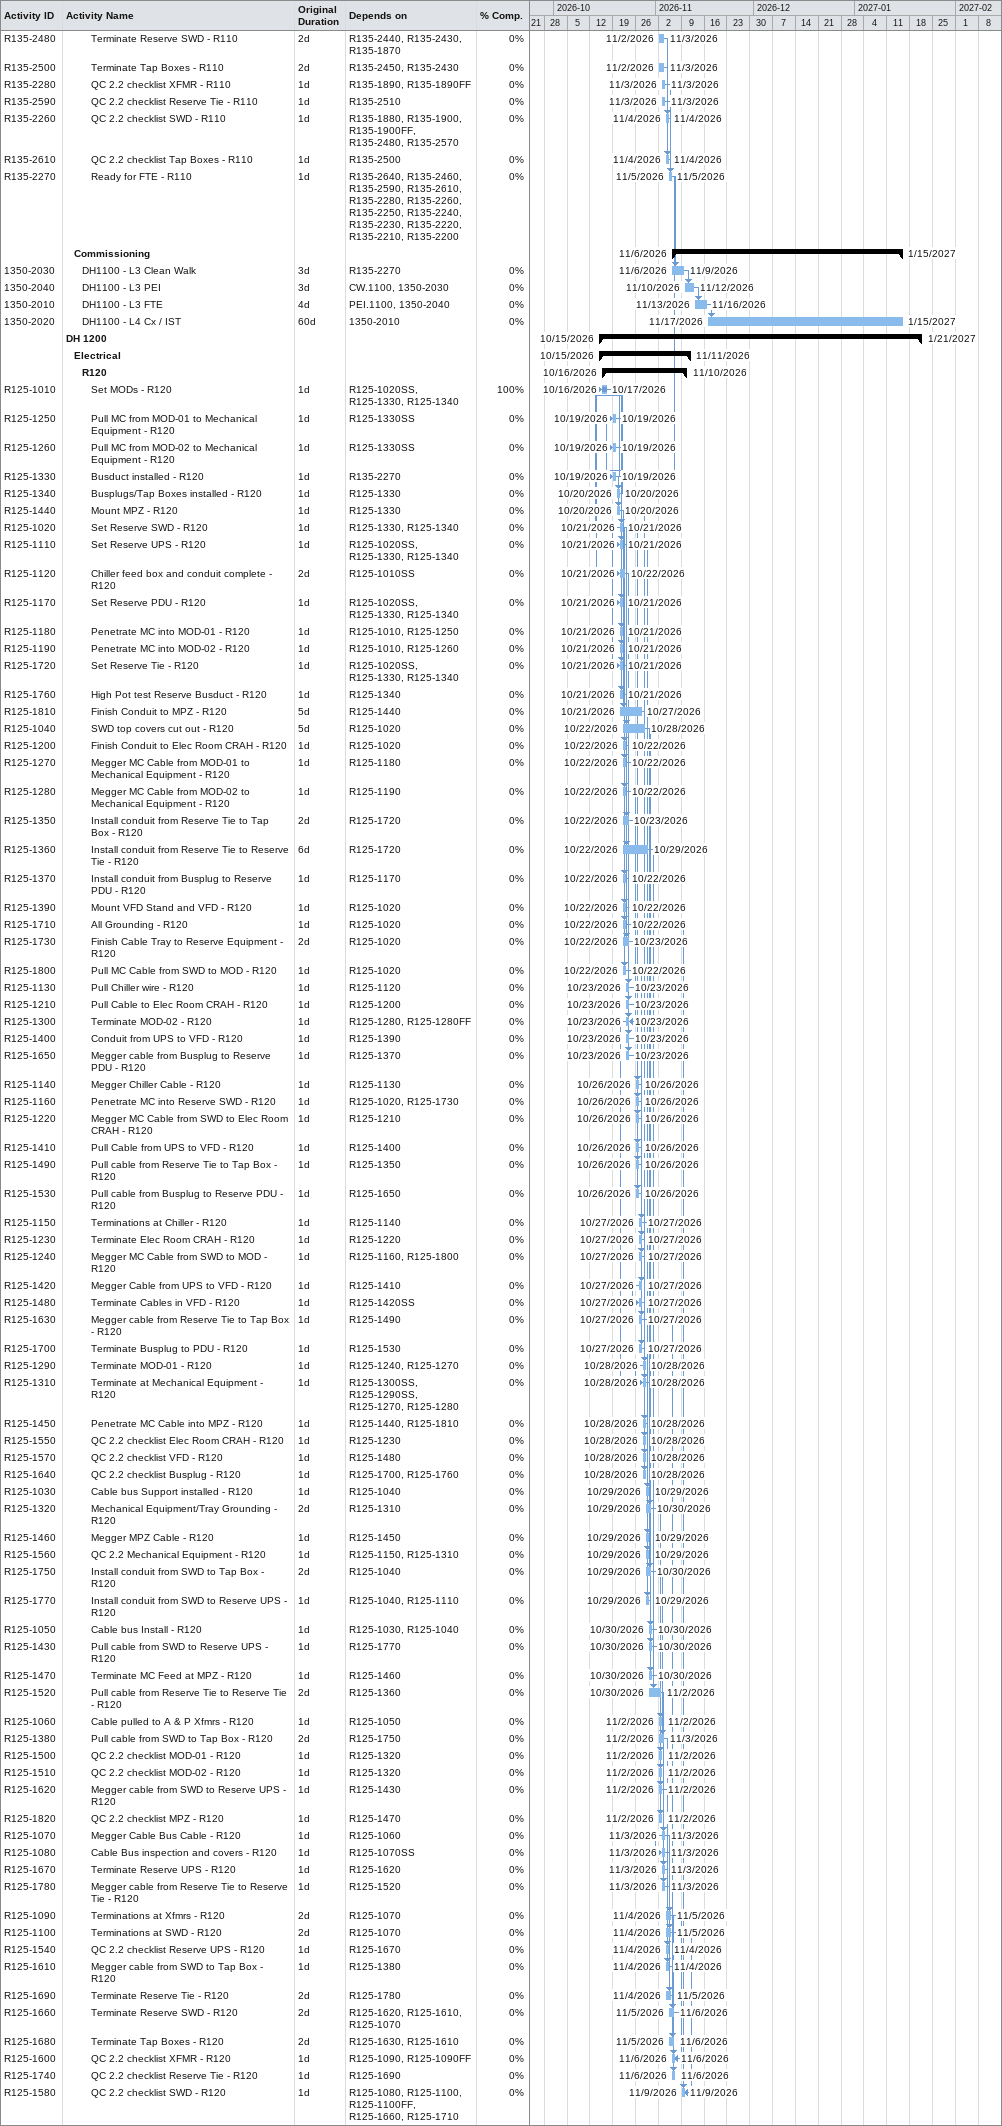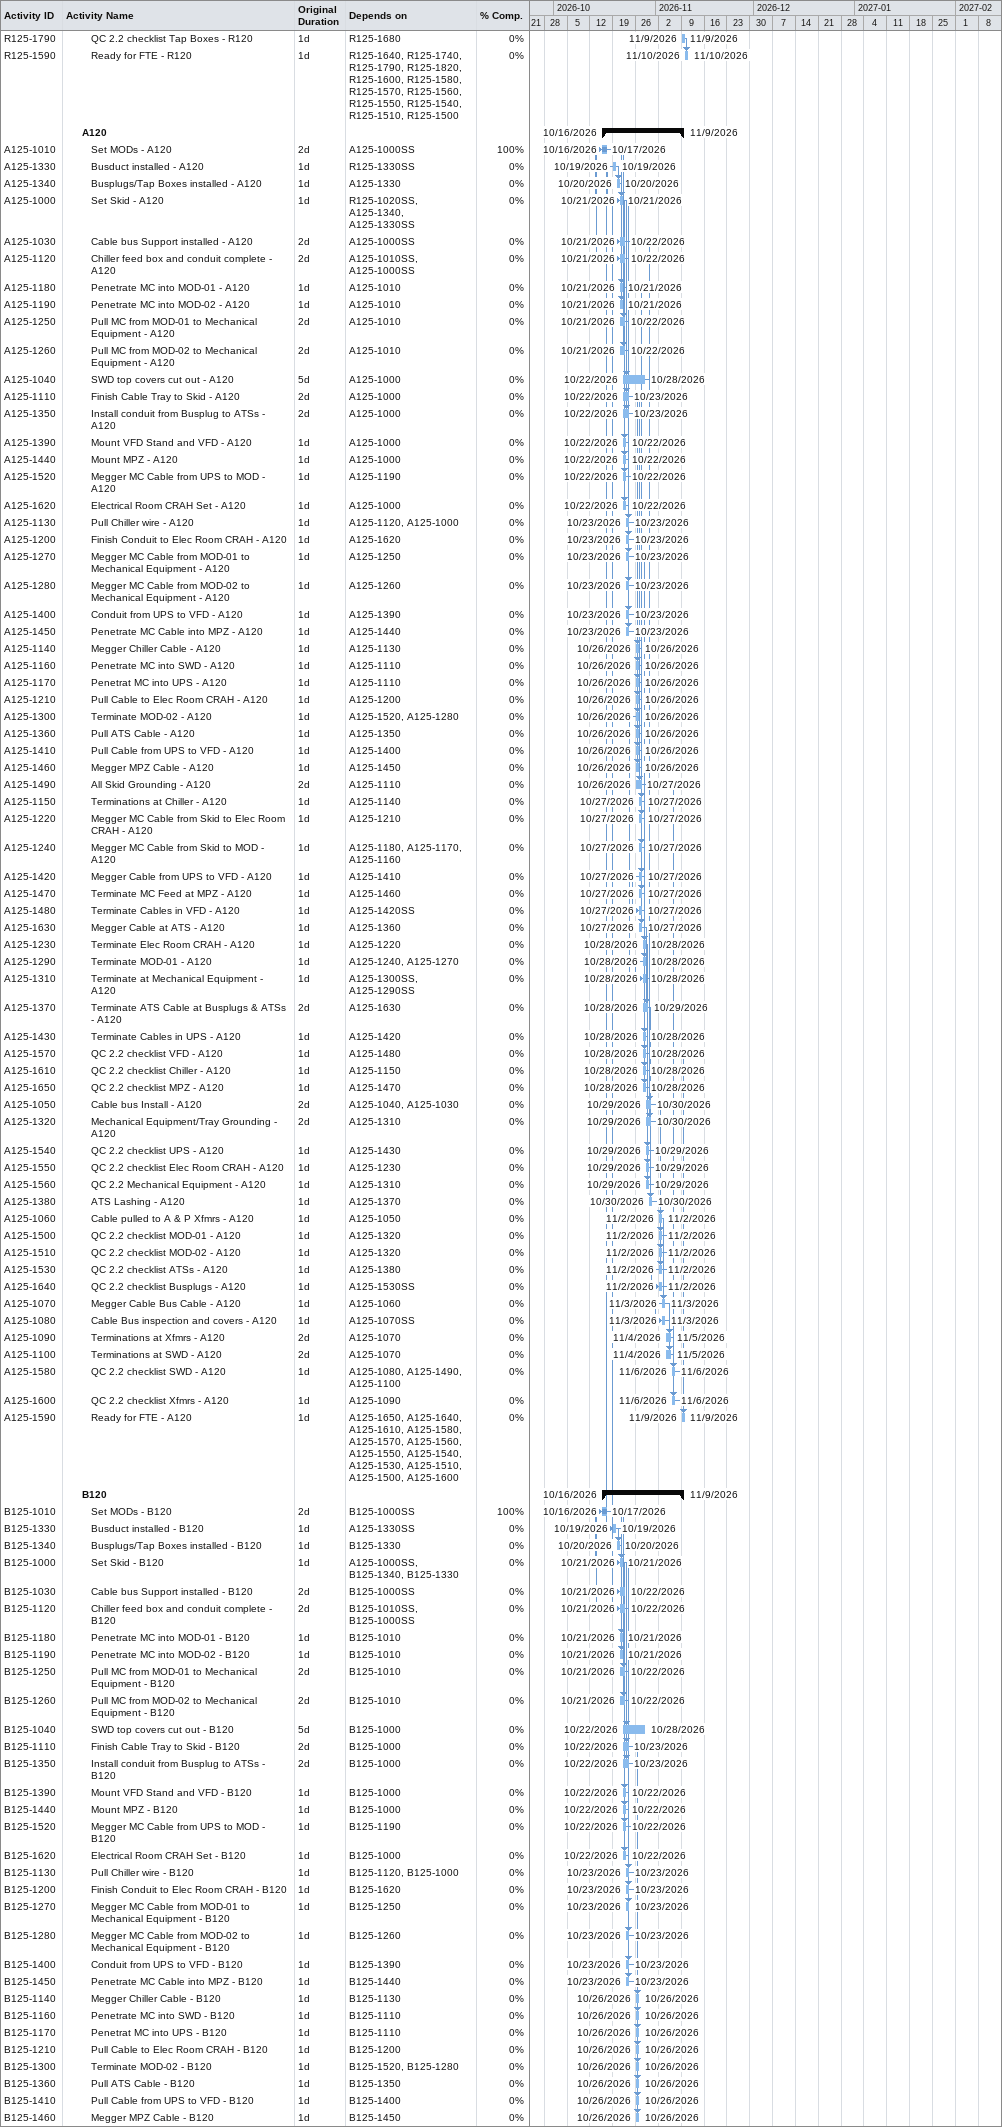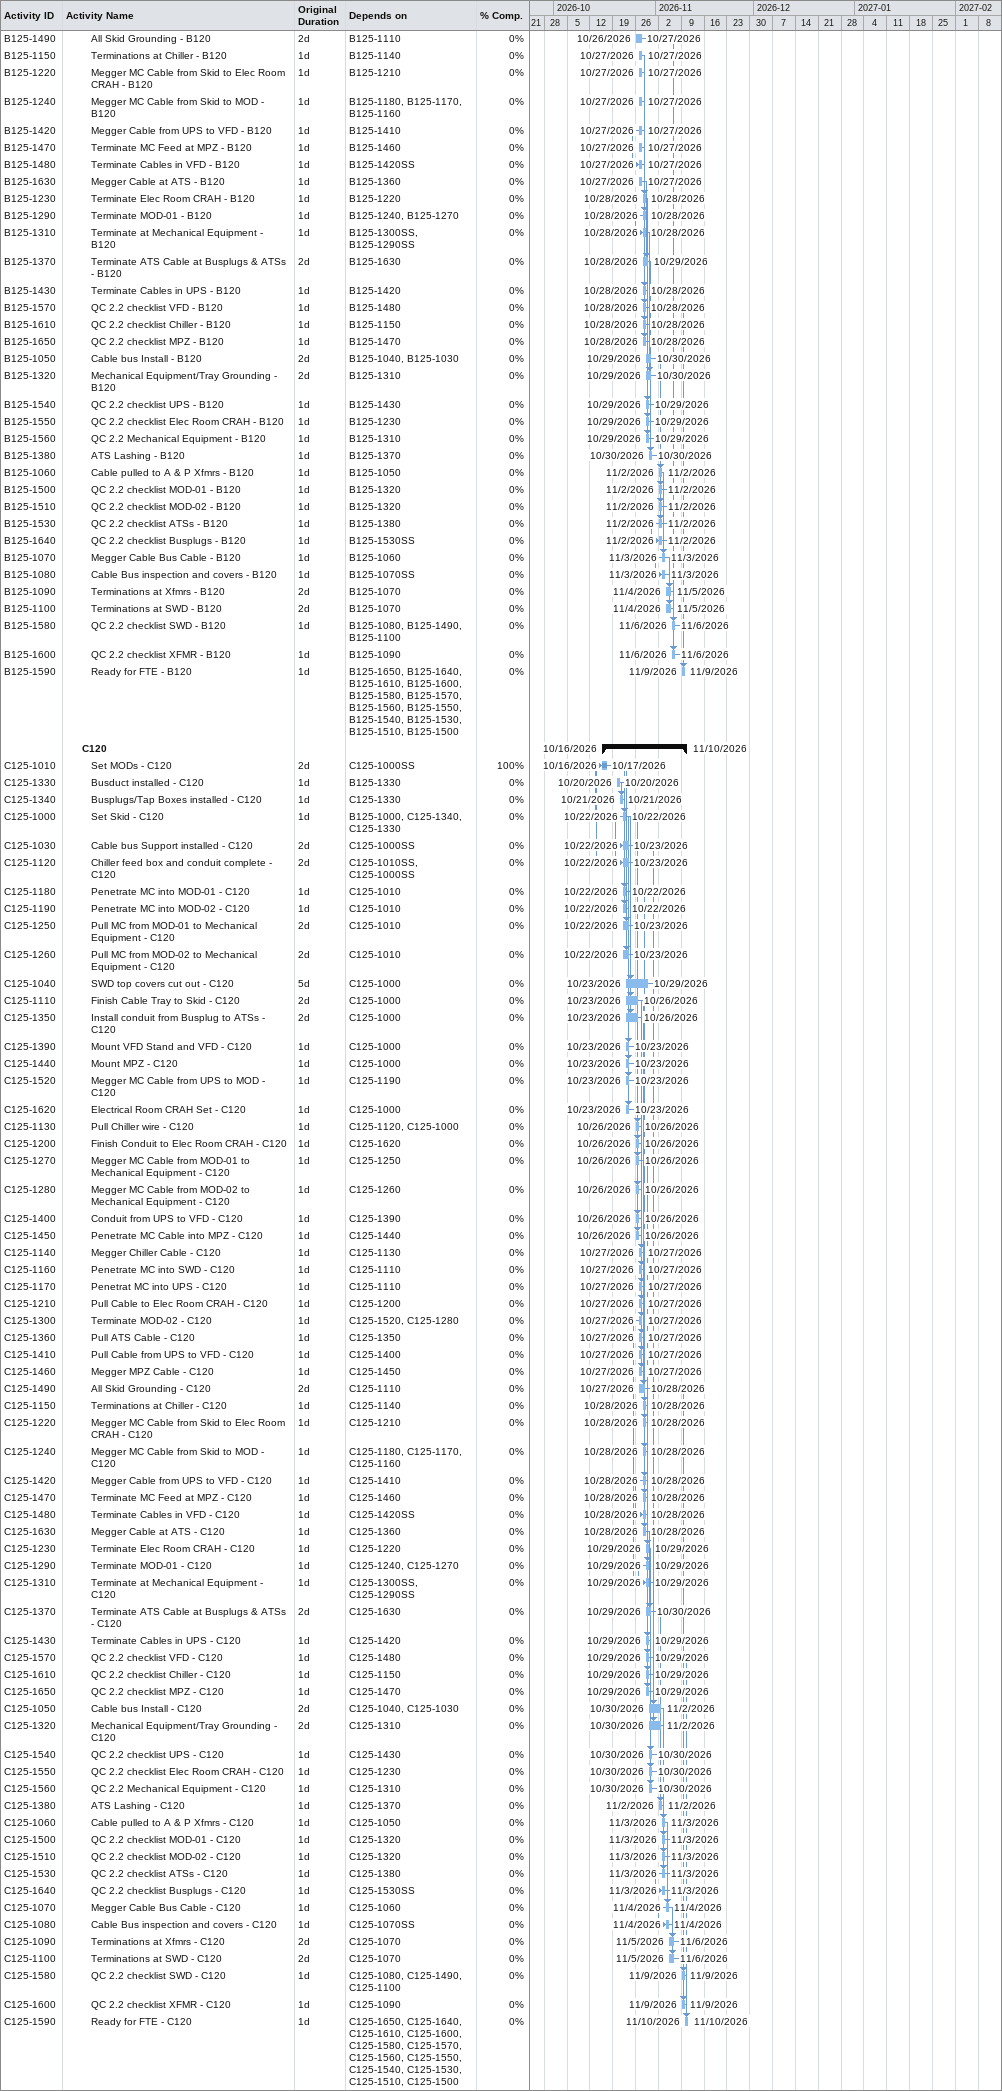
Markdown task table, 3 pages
| ID | Level | Task | Original duration | Start | Finish | Predecessors | % complete |
|---|---|---|---|---|---|---|---|
| R135-2480 | 4 | Terminate Reserve SWD - R110 | 2d | 2026-11-02 | 2026-11-03 | R135-2440, R135-2430, R135-1870 | 0 |
| R135-2500 | 4 | Terminate Tap Boxes - R110 | 2d | 2026-11-02 | 2026-11-03 | R135-2450, R135-2430 | 0 |
| R135-2280 | 4 | QC 2.2 checklist XFMR - R110 | 1d | 2026-11-03 | 2026-11-03 | R135-1890, R135-1890FF | 0 |
| R135-2590 | 4 | QC 2.2 checklist Reserve Tie - R110 | 1d | 2026-11-03 | 2026-11-03 | R135-2510 | 0 |
| R135-2260 | 4 | QC 2.2 checklist SWD - R110 | 1d | 2026-11-04 | 2026-11-04 | R135-1880, R135-1900, R135-1900FF, R135-2480, R135-2570 | 0 |
| R135-2610 | 4 | QC 2.2 checklist Tap Boxes - R110 | 1d | 2026-11-04 | 2026-11-04 | R135-2500 | 0 |
| R135-2270 | 4 | Ready for FTE - R110 | 1d | 2026-11-05 | 2026-11-05 | R135-2640, R135-2460, R135-2590, R135-2610, R135-2280, R135-2260, R135-2250, R135-2240, R135-2230, R135-2220, R135-2210, R135-2200 | 0 |
|  | 2 | **Commissioning** |  | 2026-11-06 | 2027-01-15 |  |  |
| 1350-2030 | 3 | DH1100 - L3 Clean Walk | 3d | 2026-11-06 | 2026-11-09 | R135-2270 | 0 |
| 1350-2040 | 3 | DH1100 - L3 PEI | 3d | 2026-11-10 | 2026-11-12 | CW.1100, 1350-2030 | 0 |
| 1350-2010 | 3 | DH1100 - L3 FTE | 4d | 2026-11-13 | 2026-11-16 | PEI.1100, 1350-2040 | 0 |
| 1350-2020 | 3 | DH1100 - L4 Cx / IST | 60d | 2026-11-17 | 2027-01-15 | 1350-2010 | 0 |
|  | 1 | **DH 1200** |  | 2026-10-15 | 2027-01-21 |  |  |
|  | 2 | **Electrical** |  | 2026-10-15 | 2026-11-11 |  |  |
|  | 3 | **R120** |  | 2026-10-16 | 2026-11-10 |  |  |
| R125-1010 | 4 | Set MODs - R120 | 1d | 2026-10-16 | 2026-10-17 | R125-1020SS, R125-1330, R125-1340 | 100 |
| R125-1250 | 4 | Pull MC from MOD-01 to Mechanical Equipment - R120 | 1d | 2026-10-19 | 2026-10-19 | R125-1330SS | 0 |
| R125-1260 | 4 | Pull MC from MOD-02 to Mechanical Equipment - R120 | 1d | 2026-10-19 | 2026-10-19 | R125-1330SS | 0 |
| R125-1330 | 4 | Busduct installed - R120 | 1d | 2026-10-19 | 2026-10-19 | R135-2270 | 0 |
| R125-1340 | 4 | Busplugs/Tap Boxes installed - R120 | 1d | 2026-10-20 | 2026-10-20 | R125-1330 | 0 |
| R125-1440 | 4 | Mount MPZ - R120 | 1d | 2026-10-20 | 2026-10-20 | R125-1330 | 0 |
| R125-1020 | 4 | Set Reserve SWD - R120 | 1d | 2026-10-21 | 2026-10-21 | R125-1330, R125-1340 | 0 |
| R125-1110 | 4 | Set Reserve UPS - R120 | 1d | 2026-10-21 | 2026-10-21 | R125-1020SS, R125-1330, R125-1340 | 0 |
| R125-1120 | 4 | Chiller feed box and conduit complete - R120 | 2d | 2026-10-21 | 2026-10-22 | R125-1010SS | 0 |
| R125-1170 | 4 | Set Reserve PDU - R120 | 1d | 2026-10-21 | 2026-10-21 | R125-1020SS, R125-1330, R125-1340 | 0 |
| R125-1180 | 4 | Penetrate MC into MOD-01 - R120 | 1d | 2026-10-21 | 2026-10-21 | R125-1010, R125-1250 | 0 |
| R125-1190 | 4 | Penetrate MC into MOD-02 - R120 | 1d | 2026-10-21 | 2026-10-21 | R125-1010, R125-1260 | 0 |
| R125-1720 | 4 | Set Reserve Tie - R120 | 1d | 2026-10-21 | 2026-10-21 | R125-1020SS, R125-1330, R125-1340 | 0 |
| R125-1760 | 4 | High Pot test Reserve Busduct - R120 | 1d | 2026-10-21 | 2026-10-21 | R125-1340 | 0 |
| R125-1810 | 4 | Finish Conduit to MPZ - R120 | 5d | 2026-10-21 | 2026-10-27 | R125-1440 | 0 |
| R125-1040 | 4 | SWD top covers cut out - R120 | 5d | 2026-10-22 | 2026-10-28 | R125-1020 | 0 |
| R125-1200 | 4 | Finish Conduit to Elec Room CRAH - R120 | 1d | 2026-10-22 | 2026-10-22 | R125-1020 | 0 |
| R125-1270 | 4 | Megger MC Cable from MOD-01 to Mechanical Equipment - R120 | 1d | 2026-10-22 | 2026-10-22 | R125-1180 | 0 |
| R125-1280 | 4 | Megger MC Cable from MOD-02 to Mechanical Equipment - R120 | 1d | 2026-10-22 | 2026-10-22 | R125-1190 | 0 |
| R125-1350 | 4 | Install conduit from Reserve Tie to Tap Box - R120 | 2d | 2026-10-22 | 2026-10-23 | R125-1720 | 0 |
| R125-1360 | 4 | Install conduit from Reserve Tie to Reserve Tie - R120 | 6d | 2026-10-22 | 2026-10-29 | R125-1720 | 0 |
| R125-1370 | 4 | Install conduit from Busplug to Reserve PDU - R120 | 1d | 2026-10-22 | 2026-10-22 | R125-1170 | 0 |
| R125-1390 | 4 | Mount VFD Stand and VFD - R120 | 1d | 2026-10-22 | 2026-10-22 | R125-1020 | 0 |
| R125-1710 | 4 | All Grounding - R120 | 1d | 2026-10-22 | 2026-10-22 | R125-1020 | 0 |
| R125-1730 | 4 | Finish Cable Tray to Reserve Equipment - R120 | 2d | 2026-10-22 | 2026-10-23 | R125-1020 | 0 |
| R125-1800 | 4 | Pull MC Cable from SWD to MOD - R120 | 1d | 2026-10-22 | 2026-10-22 | R125-1020 | 0 |
| R125-1130 | 4 | Pull Chiller wire - R120 | 1d | 2026-10-23 | 2026-10-23 | R125-1120 | 0 |
| R125-1210 | 4 | Pull Cable to Elec Room CRAH - R120 | 1d | 2026-10-23 | 2026-10-23 | R125-1200 | 0 |
| R125-1300 | 4 | Terminate MOD-02 - R120 | 1d | 2026-10-23 | 2026-10-23 | R125-1280, R125-1280FF | 0 |
| R125-1400 | 4 | Conduit from UPS to VFD - R120 | 1d | 2026-10-23 | 2026-10-23 | R125-1390 | 0 |
| R125-1650 | 4 | Megger cable from Busplug to Reserve PDU - R120 | 1d | 2026-10-23 | 2026-10-23 | R125-1370 | 0 |
| R125-1140 | 4 | Megger Chiller Cable - R120 | 1d | 2026-10-26 | 2026-10-26 | R125-1130 | 0 |
| R125-1160 | 4 | Penetrate MC into Reserve SWD - R120 | 1d | 2026-10-26 | 2026-10-26 | R125-1020, R125-1730 | 0 |
| R125-1220 | 4 | Megger MC Cable from SWD to Elec Room CRAH - R120 | 1d | 2026-10-26 | 2026-10-26 | R125-1210 | 0 |
| R125-1410 | 4 | Pull Cable from UPS to VFD - R120 | 1d | 2026-10-26 | 2026-10-26 | R125-1400 | 0 |
| R125-1490 | 4 | Pull cable from Reserve Tie to Tap Box - R120 | 1d | 2026-10-26 | 2026-10-26 | R125-1350 | 0 |
| R125-1530 | 4 | Pull cable from Busplug to Reserve PDU - R120 | 1d | 2026-10-26 | 2026-10-26 | R125-1650 | 0 |
| R125-1150 | 4 | Terminations at Chiller - R120 | 1d | 2026-10-27 | 2026-10-27 | R125-1140 | 0 |
| R125-1230 | 4 | Terminate Elec Room CRAH - R120 | 1d | 2026-10-27 | 2026-10-27 | R125-1220 | 0 |
| R125-1240 | 4 | Megger MC Cable from SWD to MOD - R120 | 1d | 2026-10-27 | 2026-10-27 | R125-1160, R125-1800 | 0 |
| R125-1420 | 4 | Megger Cable from UPS to VFD - R120 | 1d | 2026-10-27 | 2026-10-27 | R125-1410 | 0 |
| R125-1480 | 4 | Terminate Cables in VFD - R120 | 1d | 2026-10-27 | 2026-10-27 | R125-1420SS | 0 |
| R125-1630 | 4 | Megger cable from Reserve Tie to Tap Box - R120 | 1d | 2026-10-27 | 2026-10-27 | R125-1490 | 0 |
| R125-1700 | 4 | Terminate Busplug to PDU - R120 | 1d | 2026-10-27 | 2026-10-27 | R125-1530 | 0 |
| R125-1290 | 4 | Terminate MOD-01 - R120 | 1d | 2026-10-28 | 2026-10-28 | R125-1240, R125-1270 | 0 |
| R125-1310 | 4 | Terminate at Mechanical Equipment - R120 | 1d | 2026-10-28 | 2026-10-28 | R125-1300SS, R125-1290SS, R125-1270, R125-1280 | 0 |
| R125-1450 | 4 | Penetrate MC Cable into MPZ - R120 | 1d | 2026-10-28 | 2026-10-28 | R125-1440, R125-1810 | 0 |
| R125-1550 | 4 | QC 2.2 checklist Elec Room CRAH - R120 | 1d | 2026-10-28 | 2026-10-28 | R125-1230 | 0 |
| R125-1570 | 4 | QC 2.2 checklist VFD - R120 | 1d | 2026-10-28 | 2026-10-28 | R125-1480 | 0 |
| R125-1640 | 4 | QC 2.2 checklist Busplug - R120 | 1d | 2026-10-28 | 2026-10-28 | R125-1700, R125-1760 | 0 |
| R125-1030 | 4 | Cable bus Support installed - R120 | 1d | 2026-10-29 | 2026-10-29 | R125-1040 | 0 |
| R125-1320 | 4 | Mechanical Equipment/Tray Grounding - R120 | 2d | 2026-10-29 | 2026-10-30 | R125-1310 | 0 |
| R125-1460 | 4 | Megger MPZ Cable - R120 | 1d | 2026-10-29 | 2026-10-29 | R125-1450 | 0 |
| R125-1560 | 4 | QC 2.2 Mechanical Equipment - R120 | 1d | 2026-10-29 | 2026-10-29 | R125-1150, R125-1310 | 0 |
| R125-1750 | 4 | Install conduit from SWD to Tap Box - R120 | 2d | 2026-10-29 | 2026-10-30 | R125-1040 | 0 |
| R125-1770 | 4 | Install conduit from SWD to Reserve UPS - R120 | 1d | 2026-10-29 | 2026-10-29 | R125-1040, R125-1110 | 0 |
| R125-1050 | 4 | Cable bus Install - R120 | 1d | 2026-10-30 | 2026-10-30 | R125-1030, R125-1040 | 0 |
| R125-1430 | 4 | Pull cable from SWD to Reserve UPS - R120 | 1d | 2026-10-30 | 2026-10-30 | R125-1770 | 0 |
| R125-1470 | 4 | Terminate MC Feed at MPZ - R120 | 1d | 2026-10-30 | 2026-10-30 | R125-1460 | 0 |
| R125-1520 | 4 | Pull cable from Reserve Tie to Reserve Tie - R120 | 2d | 2026-10-30 | 2026-11-02 | R125-1360 | 0 |
| R125-1060 | 4 | Cable pulled to A & P Xfmrs - R120 | 1d | 2026-11-02 | 2026-11-02 | R125-1050 | 0 |
| R125-1380 | 4 | Pull cable from SWD to Tap Box - R120 | 2d | 2026-11-02 | 2026-11-03 | R125-1750 | 0 |
| R125-1500 | 4 | QC 2.2 checklist MOD-01 - R120 | 1d | 2026-11-02 | 2026-11-02 | R125-1320 | 0 |
| R125-1510 | 4 | QC 2.2 checklist MOD-02 - R120 | 1d | 2026-11-02 | 2026-11-02 | R125-1320 | 0 |
| R125-1620 | 4 | Megger cable from SWD to Reserve UPS - R120 | 1d | 2026-11-02 | 2026-11-02 | R125-1430 | 0 |
| R125-1820 | 4 | QC 2.2 checklist MPZ - R120 | 1d | 2026-11-02 | 2026-11-02 | R125-1470 | 0 |
| R125-1070 | 4 | Megger Cable Bus Cable - R120 | 1d | 2026-11-03 | 2026-11-03 | R125-1060 | 0 |
| R125-1080 | 4 | Cable Bus inspection and covers - R120 | 1d | 2026-11-03 | 2026-11-03 | R125-1070SS | 0 |
| R125-1670 | 4 | Terminate Reserve UPS - R120 | 1d | 2026-11-03 | 2026-11-03 | R125-1620 | 0 |
| R125-1780 | 4 | Megger cable from Reserve Tie to Reserve Tie - R120 | 1d | 2026-11-03 | 2026-11-03 | R125-1520 | 0 |
| R125-1090 | 4 | Terminations at Xfmrs - R120 | 2d | 2026-11-04 | 2026-11-05 | R125-1070 | 0 |
| R125-1100 | 4 | Terminations at SWD - R120 | 2d | 2026-11-04 | 2026-11-05 | R125-1070 | 0 |
| R125-1540 | 4 | QC 2.2 checklist Reserve UPS - R120 | 1d | 2026-11-04 | 2026-11-04 | R125-1670 | 0 |
| R125-1610 | 4 | Megger cable from SWD to Tap Box - R120 | 1d | 2026-11-04 | 2026-11-04 | R125-1380 | 0 |
| R125-1690 | 4 | Terminate Reserve Tie - R120 | 2d | 2026-11-04 | 2026-11-05 | R125-1780 | 0 |
| R125-1660 | 4 | Terminate Reserve SWD - R120 | 2d | 2026-11-05 | 2026-11-06 | R125-1620, R125-1610, R125-1070 | 0 |
| R125-1680 | 4 | Terminate Tap Boxes - R120 | 2d | 2026-11-05 | 2026-11-06 | R125-1630, R125-1610 | 0 |
| R125-1600 | 4 | QC 2.2 checklist XFMR - R120 | 1d | 2026-11-06 | 2026-11-06 | R125-1090, R125-1090FF | 0 |
| R125-1740 | 4 | QC 2.2 checklist Reserve Tie - R120 | 1d | 2026-11-06 | 2026-11-06 | R125-1690 | 0 |
| R125-1580 | 4 | QC 2.2 checklist SWD - R120 | 1d | 2026-11-09 | 2026-11-09 | R125-1080, R125-1100, R125-1100FF, R125-1660, R125-1710 | 0 |
| R125-1790 | 4 | QC 2.2 checklist Tap Boxes - R120 | 1d | 2026-11-09 | 2026-11-09 | R125-1680 | 0 |
| R125-1590 | 4 | Ready for FTE - R120 | 1d | 2026-11-10 | 2026-11-10 | R125-1640, R125-1740, R125-1790, R125-1820, R125-1600, R125-1580, R125-1570, R125-1560, R125-1550, R125-1540, R125-1510, R125-1500 | 0 |
|  | 3 | **A120** |  | 2026-10-16 | 2026-11-09 |  |  |
| A125-1010 | 4 | Set MODs - A120 | 2d | 2026-10-16 | 2026-10-17 | A125-1000SS | 100 |
| A125-1330 | 4 | Busduct installed - A120 | 1d | 2026-10-19 | 2026-10-19 | R125-1330SS | 0 |
| A125-1340 | 4 | Busplugs/Tap Boxes installed - A120 | 1d | 2026-10-20 | 2026-10-20 | A125-1330 | 0 |
| A125-1000 | 4 | Set Skid - A120 | 1d | 2026-10-21 | 2026-10-21 | R125-1020SS, A125-1340, A125-1330SS | 0 |
| A125-1030 | 4 | Cable bus Support installed - A120 | 2d | 2026-10-21 | 2026-10-22 | A125-1000SS | 0 |
| A125-1120 | 4 | Chiller feed box and conduit complete - A120 | 2d | 2026-10-21 | 2026-10-22 | A125-1010SS, A125-1000SS | 0 |
| A125-1180 | 4 | Penetrate MC into MOD-01 - A120 | 1d | 2026-10-21 | 2026-10-21 | A125-1010 | 0 |
| A125-1190 | 4 | Penetrate MC into MOD-02 - A120 | 1d | 2026-10-21 | 2026-10-21 | A125-1010 | 0 |
| A125-1250 | 4 | Pull MC from MOD-01 to Mechanical Equipment - A120 | 2d | 2026-10-21 | 2026-10-22 | A125-1010 | 0 |
| A125-1260 | 4 | Pull MC from MOD-02 to Mechanical Equipment - A120 | 2d | 2026-10-21 | 2026-10-22 | A125-1010 | 0 |
| A125-1040 | 4 | SWD top covers cut out - A120 | 5d | 2026-10-22 | 2026-10-28 | A125-1000 | 0 |
| A125-1110 | 4 | Finish Cable Tray to Skid - A120 | 2d | 2026-10-22 | 2026-10-23 | A125-1000 | 0 |
| A125-1350 | 4 | Install conduit from Busplug to ATSs - A120 | 2d | 2026-10-22 | 2026-10-23 | A125-1000 | 0 |
| A125-1390 | 4 | Mount VFD Stand and VFD - A120 | 1d | 2026-10-22 | 2026-10-22 | A125-1000 | 0 |
| A125-1440 | 4 | Mount MPZ - A120 | 1d | 2026-10-22 | 2026-10-22 | A125-1000 | 0 |
| A125-1520 | 4 | Megger MC Cable from UPS to MOD - A120 | 1d | 2026-10-22 | 2026-10-22 | A125-1190 | 0 |
| A125-1620 | 4 | Electrical Room CRAH Set - A120 | 1d | 2026-10-22 | 2026-10-22 | A125-1000 | 0 |
| A125-1130 | 4 | Pull Chiller wire - A120 | 1d | 2026-10-23 | 2026-10-23 | A125-1120, A125-1000 | 0 |
| A125-1200 | 4 | Finish Conduit to Elec Room CRAH - A120 | 1d | 2026-10-23 | 2026-10-23 | A125-1620 | 0 |
| A125-1270 | 4 | Megger MC Cable from MOD-01 to Mechanical Equipment - A120 | 1d | 2026-10-23 | 2026-10-23 | A125-1250 | 0 |
| A125-1280 | 4 | Megger MC Cable from MOD-02 to Mechanical Equipment - A120 | 1d | 2026-10-23 | 2026-10-23 | A125-1260 | 0 |
| A125-1400 | 4 | Conduit from UPS to VFD - A120 | 1d | 2026-10-23 | 2026-10-23 | A125-1390 | 0 |
| A125-1450 | 4 | Penetrate MC Cable into MPZ - A120 | 1d | 2026-10-23 | 2026-10-23 | A125-1440 | 0 |
| A125-1140 | 4 | Megger Chiller Cable - A120 | 1d | 2026-10-26 | 2026-10-26 | A125-1130 | 0 |
| A125-1160 | 4 | Penetrate MC into SWD - A120 | 1d | 2026-10-26 | 2026-10-26 | A125-1110 | 0 |
| A125-1170 | 4 | Penetrat MC into UPS - A120 | 1d | 2026-10-26 | 2026-10-26 | A125-1110 | 0 |
| A125-1210 | 4 | Pull Cable to Elec Room CRAH - A120 | 1d | 2026-10-26 | 2026-10-26 | A125-1200 | 0 |
| A125-1300 | 4 | Terminate MOD-02 - A120 | 1d | 2026-10-26 | 2026-10-26 | A125-1520, A125-1280 | 0 |
| A125-1360 | 4 | Pull ATS Cable - A120 | 1d | 2026-10-26 | 2026-10-26 | A125-1350 | 0 |
| A125-1410 | 4 | Pull Cable from UPS to VFD - A120 | 1d | 2026-10-26 | 2026-10-26 | A125-1400 | 0 |
| A125-1460 | 4 | Megger MPZ Cable - A120 | 1d | 2026-10-26 | 2026-10-26 | A125-1450 | 0 |
| A125-1490 | 4 | All Skid Grounding - A120 | 2d | 2026-10-26 | 2026-10-27 | A125-1110 | 0 |
| A125-1150 | 4 | Terminations at Chiller - A120 | 1d | 2026-10-27 | 2026-10-27 | A125-1140 | 0 |
| A125-1220 | 4 | Megger MC Cable from Skid to Elec Room CRAH - A120 | 1d | 2026-10-27 | 2026-10-27 | A125-1210 | 0 |
| A125-1240 | 4 | Megger MC Cable from Skid to MOD - A120 | 1d | 2026-10-27 | 2026-10-27 | A125-1180, A125-1170, A125-1160 | 0 |
| A125-1420 | 4 | Megger Cable from UPS to VFD - A120 | 1d | 2026-10-27 | 2026-10-27 | A125-1410 | 0 |
| A125-1470 | 4 | Terminate MC Feed at MPZ - A120 | 1d | 2026-10-27 | 2026-10-27 | A125-1460 | 0 |
| A125-1480 | 4 | Terminate Cables in VFD - A120 | 1d | 2026-10-27 | 2026-10-27 | A125-1420SS | 0 |
| A125-1630 | 4 | Megger Cable at ATS - A120 | 1d | 2026-10-27 | 2026-10-27 | A125-1360 | 0 |
| A125-1230 | 4 | Terminate Elec Room CRAH - A120 | 1d | 2026-10-28 | 2026-10-28 | A125-1220 | 0 |
| A125-1290 | 4 | Terminate MOD-01 - A120 | 1d | 2026-10-28 | 2026-10-28 | A125-1240, A125-1270 | 0 |
| A125-1310 | 4 | Terminate at Mechanical Equipment - A120 | 1d | 2026-10-28 | 2026-10-28 | A125-1300SS, A125-1290SS | 0 |
| A125-1370 | 4 | Terminate ATS Cable at Busplugs & ATSs - A120 | 2d | 2026-10-28 | 2026-10-29 | A125-1630 | 0 |
| A125-1430 | 4 | Terminate Cables in UPS - A120 | 1d | 2026-10-28 | 2026-10-28 | A125-1420 | 0 |
| A125-1570 | 4 | QC 2.2 checklist VFD - A120 | 1d | 2026-10-28 | 2026-10-28 | A125-1480 | 0 |
| A125-1610 | 4 | QC 2.2 checklist Chiller - A120 | 1d | 2026-10-28 | 2026-10-28 | A125-1150 | 0 |
| A125-1650 | 4 | QC 2.2 checklist MPZ - A120 | 1d | 2026-10-28 | 2026-10-28 | A125-1470 | 0 |
| A125-1050 | 4 | Cable bus Install - A120 | 2d | 2026-10-29 | 2026-10-30 | A125-1040, A125-1030 | 0 |
| A125-1320 | 4 | Mechanical Equipment/Tray Grounding - A120 | 2d | 2026-10-29 | 2026-10-30 | A125-1310 | 0 |
| A125-1540 | 4 | QC 2.2 checklist UPS - A120 | 1d | 2026-10-29 | 2026-10-29 | A125-1430 | 0 |
| A125-1550 | 4 | QC 2.2 checklist Elec Room CRAH - A120 | 1d | 2026-10-29 | 2026-10-29 | A125-1230 | 0 |
| A125-1560 | 4 | QC 2.2 Mechanical Equipment - A120 | 1d | 2026-10-29 | 2026-10-29 | A125-1310 | 0 |
| A125-1380 | 4 | ATS Lashing - A120 | 1d | 2026-10-30 | 2026-10-30 | A125-1370 | 0 |
| A125-1060 | 4 | Cable pulled to A & P Xfmrs - A120 | 1d | 2026-11-02 | 2026-11-02 | A125-1050 | 0 |
| A125-1500 | 4 | QC 2.2 checklist MOD-01 - A120 | 1d | 2026-11-02 | 2026-11-02 | A125-1320 | 0 |
| A125-1510 | 4 | QC 2.2 checklist MOD-02 - A120 | 1d | 2026-11-02 | 2026-11-02 | A125-1320 | 0 |
| A125-1530 | 4 | QC 2.2 checklist ATSs - A120 | 1d | 2026-11-02 | 2026-11-02 | A125-1380 | 0 |
| A125-1640 | 4 | QC 2.2 checklist Busplugs - A120 | 1d | 2026-11-02 | 2026-11-02 | A125-1530SS | 0 |
| A125-1070 | 4 | Megger Cable Bus Cable - A120 | 1d | 2026-11-03 | 2026-11-03 | A125-1060 | 0 |
| A125-1080 | 4 | Cable Bus inspection and covers - A120 | 1d | 2026-11-03 | 2026-11-03 | A125-1070SS | 0 |
| A125-1090 | 4 | Terminations at Xfmrs - A120 | 2d | 2026-11-04 | 2026-11-05 | A125-1070 | 0 |
| A125-1100 | 4 | Terminations at SWD - A120 | 2d | 2026-11-04 | 2026-11-05 | A125-1070 | 0 |
| A125-1580 | 4 | QC 2.2 checklist SWD - A120 | 1d | 2026-11-06 | 2026-11-06 | A125-1080, A125-1490, A125-1100 | 0 |
| A125-1600 | 4 | QC 2.2 checklist Xfmrs - A120 | 1d | 2026-11-06 | 2026-11-06 | A125-1090 | 0 |
| A125-1590 | 4 | Ready for FTE - A120 | 1d | 2026-11-09 | 2026-11-09 | A125-1650, A125-1640, A125-1610, A125-1580, A125-1570, A125-1560, A125-1550, A125-1540, A125-1530, A125-1510, A125-1500, A125-1600 | 0 |
|  | 3 | **B120** |  | 2026-10-16 | 2026-11-09 |  |  |
| B125-1010 | 4 | Set MODs - B120 | 2d | 2026-10-16 | 2026-10-17 | B125-1000SS | 100 |
| B125-1330 | 4 | Busduct installed - B120 | 1d | 2026-10-19 | 2026-10-19 | A125-1330SS | 0 |
| B125-1340 | 4 | Busplugs/Tap Boxes installed - B120 | 1d | 2026-10-20 | 2026-10-20 | B125-1330 | 0 |
| B125-1000 | 4 | Set Skid - B120 | 1d | 2026-10-21 | 2026-10-21 | A125-1000SS, B125-1340, B125-1330 | 0 |
| B125-1030 | 4 | Cable bus Support installed - B120 | 2d | 2026-10-21 | 2026-10-22 | B125-1000SS | 0 |
| B125-1120 | 4 | Chiller feed box and conduit complete - B120 | 2d | 2026-10-21 | 2026-10-22 | B125-1010SS, B125-1000SS | 0 |
| B125-1180 | 4 | Penetrate MC into MOD-01 - B120 | 1d | 2026-10-21 | 2026-10-21 | B125-1010 | 0 |
| B125-1190 | 4 | Penetrate MC into MOD-02 - B120 | 1d | 2026-10-21 | 2026-10-21 | B125-1010 | 0 |
| B125-1250 | 4 | Pull MC from MOD-01 to Mechanical Equipment - B120 | 2d | 2026-10-21 | 2026-10-22 | B125-1010 | 0 |
| B125-1260 | 4 | Pull MC from MOD-02 to Mechanical Equipment - B120 | 2d | 2026-10-21 | 2026-10-22 | B125-1010 | 0 |
| B125-1040 | 4 | SWD top covers cut out - B120 | 5d | 2026-10-22 | 2026-10-28 | B125-1000 | 0 |
| B125-1110 | 4 | Finish Cable Tray to Skid - B120 | 2d | 2026-10-22 | 2026-10-23 | B125-1000 | 0 |
| B125-1350 | 4 | Install conduit from Busplug to ATSs - B120 | 2d | 2026-10-22 | 2026-10-23 | B125-1000 | 0 |
| B125-1390 | 4 | Mount VFD Stand and VFD - B120 | 1d | 2026-10-22 | 2026-10-22 | B125-1000 | 0 |
| B125-1440 | 4 | Mount MPZ - B120 | 1d | 2026-10-22 | 2026-10-22 | B125-1000 | 0 |
| B125-1520 | 4 | Megger MC Cable from UPS to MOD - B120 | 1d | 2026-10-22 | 2026-10-22 | B125-1190 | 0 |
| B125-1620 | 4 | Electrical Room CRAH Set - B120 | 1d | 2026-10-22 | 2026-10-22 | B125-1000 | 0 |
| B125-1130 | 4 | Pull Chiller wire - B120 | 1d | 2026-10-23 | 2026-10-23 | B125-1120, B125-1000 | 0 |
| B125-1200 | 4 | Finish Conduit to Elec Room CRAH - B120 | 1d | 2026-10-23 | 2026-10-23 | B125-1620 | 0 |
| B125-1270 | 4 | Megger MC Cable from MOD-01 to Mechanical Equipment - B120 | 1d | 2026-10-23 | 2026-10-23 | B125-1250 | 0 |
| B125-1280 | 4 | Megger MC Cable from MOD-02 to Mechanical Equipment - B120 | 1d | 2026-10-23 | 2026-10-23 | B125-1260 | 0 |
| B125-1400 | 4 | Conduit from UPS to VFD - B120 | 1d | 2026-10-23 | 2026-10-23 | B125-1390 | 0 |
| B125-1450 | 4 | Penetrate MC Cable into MPZ - B120 | 1d | 2026-10-23 | 2026-10-23 | B125-1440 | 0 |
| B125-1140 | 4 | Megger Chiller Cable - B120 | 1d | 2026-10-26 | 2026-10-26 | B125-1130 | 0 |
| B125-1160 | 4 | Penetrate MC into SWD - B120 | 1d | 2026-10-26 | 2026-10-26 | B125-1110 | 0 |
| B125-1170 | 4 | Penetrat MC into UPS - B120 | 1d | 2026-10-26 | 2026-10-26 | B125-1110 | 0 |
| B125-1210 | 4 | Pull Cable to Elec Room CRAH - B120 | 1d | 2026-10-26 | 2026-10-26 | B125-1200 | 0 |
| B125-1300 | 4 | Terminate MOD-02 - B120 | 1d | 2026-10-26 | 2026-10-26 | B125-1520, B125-1280 | 0 |
| B125-1360 | 4 | Pull ATS Cable - B120 | 1d | 2026-10-26 | 2026-10-26 | B125-1350 | 0 |
| B125-1410 | 4 | Pull Cable from UPS to VFD - B120 | 1d | 2026-10-26 | 2026-10-26 | B125-1400 | 0 |
| B125-1460 | 4 | Megger MPZ Cable - B120 | 1d | 2026-10-26 | 2026-10-26 | B125-1450 | 0 |
| B125-1490 | 4 | All Skid Grounding - B120 | 2d | 2026-10-26 | 2026-10-27 | B125-1110 | 0 |
| B125-1150 | 4 | Terminations at Chiller - B120 | 1d | 2026-10-27 | 2026-10-27 | B125-1140 | 0 |
| B125-1220 | 4 | Megger MC Cable from Skid to Elec Room CRAH - B120 | 1d | 2026-10-27 | 2026-10-27 | B125-1210 | 0 |
| B125-1240 | 4 | Megger MC Cable from Skid to MOD - B120 | 1d | 2026-10-27 | 2026-10-27 | B125-1180, B125-1170, B125-1160 | 0 |
| B125-1420 | 4 | Megger Cable from UPS to VFD - B120 | 1d | 2026-10-27 | 2026-10-27 | B125-1410 | 0 |
| B125-1470 | 4 | Terminate MC Feed at MPZ - B120 | 1d | 2026-10-27 | 2026-10-27 | B125-1460 | 0 |
| B125-1480 | 4 | Terminate Cables in VFD - B120 | 1d | 2026-10-27 | 2026-10-27 | B125-1420SS | 0 |
| B125-1630 | 4 | Megger Cable at ATS - B120 | 1d | 2026-10-27 | 2026-10-27 | B125-1360 | 0 |
| B125-1230 | 4 | Terminate Elec Room CRAH - B120 | 1d | 2026-10-28 | 2026-10-28 | B125-1220 | 0 |
| B125-1290 | 4 | Terminate MOD-01 - B120 | 1d | 2026-10-28 | 2026-10-28 | B125-1240, B125-1270 | 0 |
| B125-1310 | 4 | Terminate at Mechanical Equipment - B120 | 1d | 2026-10-28 | 2026-10-28 | B125-1300SS, B125-1290SS | 0 |
| B125-1370 | 4 | Terminate ATS Cable at Busplugs & ATSs - B120 | 2d | 2026-10-28 | 2026-10-29 | B125-1630 | 0 |
| B125-1430 | 4 | Terminate Cables in UPS - B120 | 1d | 2026-10-28 | 2026-10-28 | B125-1420 | 0 |
| B125-1570 | 4 | QC 2.2 checklist VFD - B120 | 1d | 2026-10-28 | 2026-10-28 | B125-1480 | 0 |
| B125-1610 | 4 | QC 2.2 checklist Chiller - B120 | 1d | 2026-10-28 | 2026-10-28 | B125-1150 | 0 |
| B125-1650 | 4 | QC 2.2 checklist MPZ - B120 | 1d | 2026-10-28 | 2026-10-28 | B125-1470 | 0 |
| B125-1050 | 4 | Cable bus Install - B120 | 2d | 2026-10-29 | 2026-10-30 | B125-1040, B125-1030 | 0 |
| B125-1320 | 4 | Mechanical Equipment/Tray Grounding - B120 | 2d | 2026-10-29 | 2026-10-30 | B125-1310 | 0 |
| B125-1540 | 4 | QC 2.2 checklist UPS - B120 | 1d | 2026-10-29 | 2026-10-29 | B125-1430 | 0 |
| B125-1550 | 4 | QC 2.2 checklist Elec Room CRAH - B120 | 1d | 2026-10-29 | 2026-10-29 | B125-1230 | 0 |
| B125-1560 | 4 | QC 2.2 Mechanical Equipment - B120 | 1d | 2026-10-29 | 2026-10-29 | B125-1310 | 0 |
| B125-1380 | 4 | ATS Lashing - B120 | 1d | 2026-10-30 | 2026-10-30 | B125-1370 | 0 |
| B125-1060 | 4 | Cable pulled to A & P Xfmrs - B120 | 1d | 2026-11-02 | 2026-11-02 | B125-1050 | 0 |
| B125-1500 | 4 | QC 2.2 checklist MOD-01 - B120 | 1d | 2026-11-02 | 2026-11-02 | B125-1320 | 0 |
| B125-1510 | 4 | QC 2.2 checklist MOD-02 - B120 | 1d | 2026-11-02 | 2026-11-02 | B125-1320 | 0 |
| B125-1530 | 4 | QC 2.2 checklist ATSs - B120 | 1d | 2026-11-02 | 2026-11-02 | B125-1380 | 0 |
| B125-1640 | 4 | QC 2.2 checklist Busplugs - B120 | 1d | 2026-11-02 | 2026-11-02 | B125-1530SS | 0 |
| B125-1070 | 4 | Megger Cable Bus Cable - B120 | 1d | 2026-11-03 | 2026-11-03 | B125-1060 | 0 |
| B125-1080 | 4 | Cable Bus inspection and covers - B120 | 1d | 2026-11-03 | 2026-11-03 | B125-1070SS | 0 |
| B125-1090 | 4 | Terminations at Xfmrs - B120 | 2d | 2026-11-04 | 2026-11-05 | B125-1070 | 0 |
| B125-1100 | 4 | Terminations at SWD - B120 | 2d | 2026-11-04 | 2026-11-05 | B125-1070 | 0 |
| B125-1580 | 4 | QC 2.2 checklist SWD - B120 | 1d | 2026-11-06 | 2026-11-06 | B125-1080, B125-1490, B125-1100 | 0 |
| B125-1600 | 4 | QC 2.2 checklist XFMR - B120 | 1d | 2026-11-06 | 2026-11-06 | B125-1090 | 0 |
| B125-1590 | 4 | Ready for FTE - B120 | 1d | 2026-11-09 | 2026-11-09 | B125-1650, B125-1640, B125-1610, B125-1600, B125-1580, B125-1570, B125-1560, B125-1550, B125-1540, B125-1530, B125-1510, B125-1500 | 0 |
|  | 3 | **C120** |  | 2026-10-16 | 2026-11-10 |  |  |
| C125-1010 | 4 | Set MODs - C120 | 2d | 2026-10-16 | 2026-10-17 | C125-1000SS | 100 |
| C125-1330 | 4 | Busduct installed - C120 | 1d | 2026-10-20 | 2026-10-20 | B125-1330 | 0 |
| C125-1340 | 4 | Busplugs/Tap Boxes installed - C120 | 1d | 2026-10-21 | 2026-10-21 | C125-1330 | 0 |
| C125-1000 | 4 | Set Skid - C120 | 1d | 2026-10-22 | 2026-10-22 | B125-1000, C125-1340, C125-1330 | 0 |
| C125-1030 | 4 | Cable bus Support installed - C120 | 2d | 2026-10-22 | 2026-10-23 | C125-1000SS | 0 |
| C125-1120 | 4 | Chiller feed box and conduit complete - C120 | 2d | 2026-10-22 | 2026-10-23 | C125-1010SS, C125-1000SS | 0 |
| C125-1180 | 4 | Penetrate MC into MOD-01 - C120 | 1d | 2026-10-22 | 2026-10-22 | C125-1010 | 0 |
| C125-1190 | 4 | Penetrate MC into MOD-02 - C120 | 1d | 2026-10-22 | 2026-10-22 | C125-1010 | 0 |
| C125-1250 | 4 | Pull MC from MOD-01 to Mechanical Equipment - C120 | 2d | 2026-10-22 | 2026-10-23 | C125-1010 | 0 |
| C125-1260 | 4 | Pull MC from MOD-02 to Mechanical Equipment - C120 | 2d | 2026-10-22 | 2026-10-23 | C125-1010 | 0 |
| C125-1040 | 4 | SWD top covers cut out - C120 | 5d | 2026-10-23 | 2026-10-29 | C125-1000 | 0 |
| C125-1110 | 4 | Finish Cable Tray to Skid - C120 | 2d | 2026-10-23 | 2026-10-26 | C125-1000 | 0 |
| C125-1350 | 4 | Install conduit from Busplug to ATSs - C120 | 2d | 2026-10-23 | 2026-10-26 | C125-1000 | 0 |
| C125-1390 | 4 | Mount VFD Stand and VFD - C120 | 1d | 2026-10-23 | 2026-10-23 | C125-1000 | 0 |
| C125-1440 | 4 | Mount MPZ - C120 | 1d | 2026-10-23 | 2026-10-23 | C125-1000 | 0 |
| C125-1520 | 4 | Megger MC Cable from UPS to MOD - C120 | 1d | 2026-10-23 | 2026-10-23 | C125-1190 | 0 |
| C125-1620 | 4 | Electrical Room CRAH Set - C120 | 1d | 2026-10-23 | 2026-10-23 | C125-1000 | 0 |
| C125-1130 | 4 | Pull Chiller wire - C120 | 1d | 2026-10-26 | 2026-10-26 | C125-1120, C125-1000 | 0 |
| C125-1200 | 4 | Finish Conduit to Elec Room CRAH - C120 | 1d | 2026-10-26 | 2026-10-26 | C125-1620 | 0 |
| C125-1270 | 4 | Megger MC Cable from MOD-01 to Mechanical Equipment - C120 | 1d | 2026-10-26 | 2026-10-26 | C125-1250 | 0 |
| C125-1280 | 4 | Megger MC Cable from MOD-02 to Mechanical Equipment - C120 | 1d | 2026-10-26 | 2026-10-26 | C125-1260 | 0 |
| C125-1400 | 4 | Conduit from UPS to VFD - C120 | 1d | 2026-10-26 | 2026-10-26 | C125-1390 | 0 |
| C125-1450 | 4 | Penetrate MC Cable into MPZ - C120 | 1d | 2026-10-26 | 2026-10-26 | C125-1440 | 0 |
| C125-1140 | 4 | Megger Chiller Cable - C120 | 1d | 2026-10-27 | 2026-10-27 | C125-1130 | 0 |
| C125-1160 | 4 | Penetrate MC into SWD - C120 | 1d | 2026-10-27 | 2026-10-27 | C125-1110 | 0 |
| C125-1170 | 4 | Penetrat MC into UPS - C120 | 1d | 2026-10-27 | 2026-10-27 | C125-1110 | 0 |
| C125-1210 | 4 | Pull Cable to Elec Room CRAH - C120 | 1d | 2026-10-27 | 2026-10-27 | C125-1200 | 0 |
| C125-1300 | 4 | Terminate MOD-02 - C120 | 1d | 2026-10-27 | 2026-10-27 | C125-1520, C125-1280 | 0 |
| C125-1360 | 4 | Pull ATS Cable - C120 | 1d | 2026-10-27 | 2026-10-27 | C125-1350 | 0 |
| C125-1410 | 4 | Pull Cable from UPS to VFD - C120 | 1d | 2026-10-27 | 2026-10-27 | C125-1400 | 0 |
| C125-1460 | 4 | Megger MPZ Cable - C120 | 1d | 2026-10-27 | 2026-10-27 | C125-1450 | 0 |
| C125-1490 | 4 | All Skid Grounding - C120 | 2d | 2026-10-27 | 2026-10-28 | C125-1110 | 0 |
| C125-1150 | 4 | Terminations at Chiller - C120 | 1d | 2026-10-28 | 2026-10-28 | C125-1140 | 0 |
| C125-1220 | 4 | Megger MC Cable from Skid to Elec Room CRAH - C120 | 1d | 2026-10-28 | 2026-10-28 | C125-1210 | 0 |
| C125-1240 | 4 | Megger MC Cable from Skid to MOD - C120 | 1d | 2026-10-28 | 2026-10-28 | C125-1180, C125-1170, C125-1160 | 0 |
| C125-1420 | 4 | Megger Cable from UPS to VFD - C120 | 1d | 2026-10-28 | 2026-10-28 | C125-1410 | 0 |
| C125-1470 | 4 | Terminate MC Feed at MPZ - C120 | 1d | 2026-10-28 | 2026-10-28 | C125-1460 | 0 |
| C125-1480 | 4 | Terminate Cables in VFD - C120 | 1d | 2026-10-28 | 2026-10-28 | C125-1420SS | 0 |
| C125-1630 | 4 | Megger Cable at ATS - C120 | 1d | 2026-10-28 | 2026-10-28 | C125-1360 | 0 |
| C125-1230 | 4 | Terminate Elec Room CRAH - C120 | 1d | 2026-10-29 | 2026-10-29 | C125-1220 | 0 |
| C125-1290 | 4 | Terminate MOD-01 - C120 | 1d | 2026-10-29 | 2026-10-29 | C125-1240, C125-1270 | 0 |
| C125-1310 | 4 | Terminate at Mechanical Equipment - C120 | 1d | 2026-10-29 | 2026-10-29 | C125-1300SS, C125-1290SS | 0 |
| C125-1370 | 4 | Terminate ATS Cable at Busplugs & ATSs - C120 | 2d | 2026-10-29 | 2026-10-30 | C125-1630 | 0 |
| C125-1430 | 4 | Terminate Cables in UPS - C120 | 1d | 2026-10-29 | 2026-10-29 | C125-1420 | 0 |
| C125-1570 | 4 | QC 2.2 checklist VFD - C120 | 1d | 2026-10-29 | 2026-10-29 | C125-1480 | 0 |
| C125-1610 | 4 | QC 2.2 checklist Chiller - C120 | 1d | 2026-10-29 | 2026-10-29 | C125-1150 | 0 |
| C125-1650 | 4 | QC 2.2 checklist MPZ - C120 | 1d | 2026-10-29 | 2026-10-29 | C125-1470 | 0 |
| C125-1050 | 4 | Cable bus Install - C120 | 2d | 2026-10-30 | 2026-11-02 | C125-1040, C125-1030 | 0 |
| C125-1320 | 4 | Mechanical Equipment/Tray Grounding - C120 | 2d | 2026-10-30 | 2026-11-02 | C125-1310 | 0 |
| C125-1540 | 4 | QC 2.2 checklist UPS - C120 | 1d | 2026-10-30 | 2026-10-30 | C125-1430 | 0 |
| C125-1550 | 4 | QC 2.2 checklist Elec Room CRAH - C120 | 1d | 2026-10-30 | 2026-10-30 | C125-1230 | 0 |
| C125-1560 | 4 | QC 2.2 Mechanical Equipment - C120 | 1d | 2026-10-30 | 2026-10-30 | C125-1310 | 0 |
| C125-1380 | 4 | ATS Lashing - C120 | 1d | 2026-11-02 | 2026-11-02 | C125-1370 | 0 |
| C125-1060 | 4 | Cable pulled to A & P Xfmrs - C120 | 1d | 2026-11-03 | 2026-11-03 | C125-1050 | 0 |
| C125-1500 | 4 | QC 2.2 checklist MOD-01 - C120 | 1d | 2026-11-03 | 2026-11-03 | C125-1320 | 0 |
| C125-1510 | 4 | QC 2.2 checklist MOD-02 - C120 | 1d | 2026-11-03 | 2026-11-03 | C125-1320 | 0 |
| C125-1530 | 4 | QC 2.2 checklist ATSs - C120 | 1d | 2026-11-03 | 2026-11-03 | C125-1380 | 0 |
| C125-1640 | 4 | QC 2.2 checklist Busplugs - C120 | 1d | 2026-11-03 | 2026-11-03 | C125-1530SS | 0 |
| C125-1070 | 4 | Megger Cable Bus Cable - C120 | 1d | 2026-11-04 | 2026-11-04 | C125-1060 | 0 |
| C125-1080 | 4 | Cable Bus inspection and covers - C120 | 1d | 2026-11-04 | 2026-11-04 | C125-1070SS | 0 |
| C125-1090 | 4 | Terminations at Xfmrs - C120 | 2d | 2026-11-05 | 2026-11-06 | C125-1070 | 0 |
| C125-1100 | 4 | Terminations at SWD - C120 | 2d | 2026-11-05 | 2026-11-06 | C125-1070 | 0 |
| C125-1580 | 4 | QC 2.2 checklist SWD - C120 | 1d | 2026-11-09 | 2026-11-09 | C125-1080, C125-1490, C125-1100 | 0 |
| C125-1600 | 4 | QC 2.2 checklist XFMR - C120 | 1d | 2026-11-09 | 2026-11-09 | C125-1090 | 0 |
| C125-1590 | 4 | Ready for FTE - C120 | 1d | 2026-11-10 | 2026-11-10 | C125-1650, C125-1640, C125-1610, C125-1600, C125-1580, C125-1570, C125-1560, C125-1550, C125-1540, C125-1530, C125-1510, C125-1500 | 0 |
